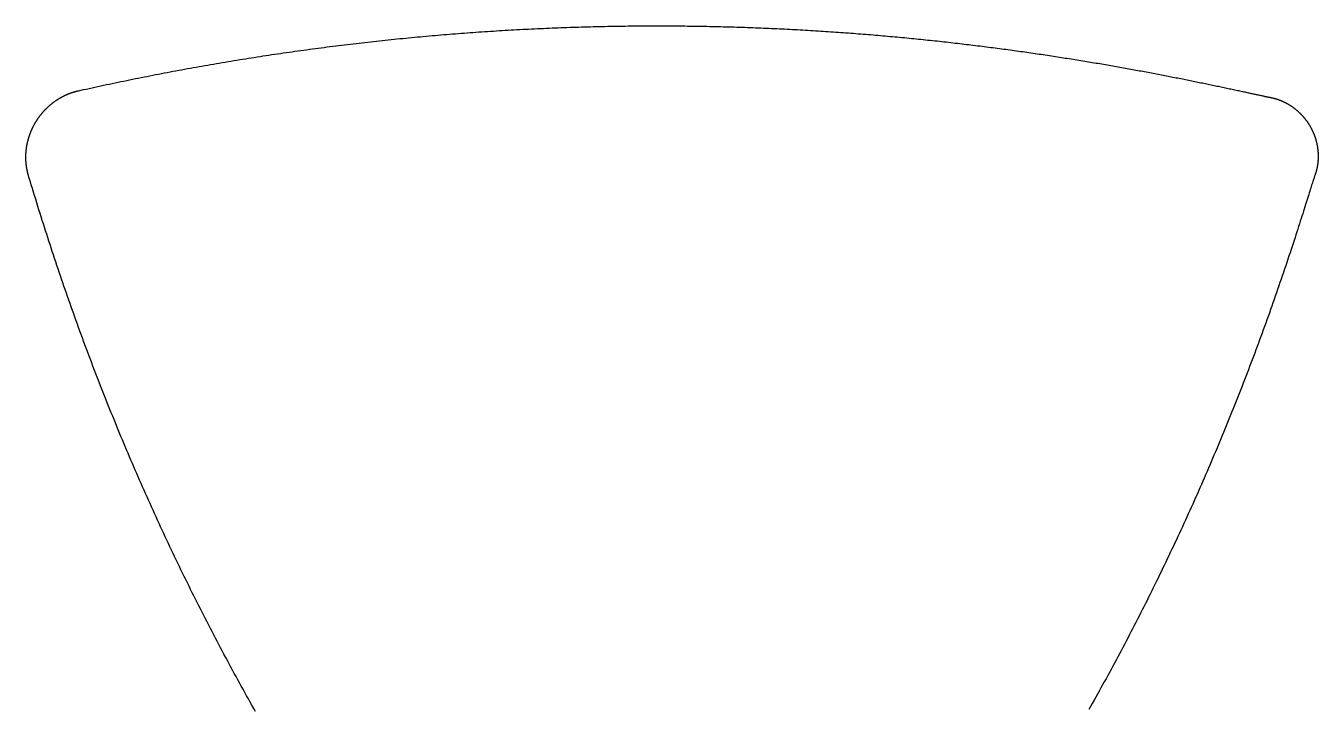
# Model space of a CAD drawing. Extents: x -3 to 136, y 0 to 121.
# Drawn here: x 57.92 to 75.42, y 74.47 to 83.73 of the extents above; entities that cross this region are included whole.
import ezdxf

# ---------------------------------------------------------------- set-up
doc = ezdxf.new("R2010")
doc.units = 0
doc.layers.get('0').update_dxf_attribs({"linetype": 'CONTINUOUS'})

msp = doc.modelspace()

# ---------------------------------------------------------------- linework, layer by layer
for points in [[(58.6325, 82.8466, 0), (58.7015, 82.8619, 0), (58.7409, 82.8706, 0), (58.7798, 82.8791, 0), (58.8187, 82.8877, 0), (58.8578, 82.8962, 0), (58.8969, 82.9046, 0), (58.936, 82.9131, 0), (58.975, 82.9214, 0), (59.014, 82.9298, 0), (59.053, 82.9381, 0), (59.092, 82.9463, 0), (59.131, 82.9545, 0), (59.17, 82.9627, 0), (59.209, 82.9708, 0), (59.2481, 82.9789, 0), (59.2872, 82.9869, 0), (59.3263, 82.9949, 0), (59.3654, 83.0029, 0), (59.4045, 83.0108, 0), (59.4436, 83.0187, 0), (59.4827, 83.0266, 0), (59.5219, 83.0344, 0), (59.561, 83.0421, 0), (59.6001, 83.0498, 0), (59.6392, 83.0575, 0), (59.6784, 83.0651, 0), (59.7175, 83.0727, 0), (59.7567, 83.0803, 0), (59.7958, 83.0878, 0), (59.835, 83.0952, 0), (59.8741, 83.1027, 0), (59.9133, 83.11, 0), (59.9525, 83.1174, 0), (59.9917, 83.1247, 0), (60.0308, 83.1319, 0), (60.07, 83.1391, 0), (60.1092, 83.1463, 0), (60.1485, 83.1534, 0), (60.1877, 83.1605, 0), (60.2269, 83.1675, 0), (60.2661, 83.1745, 0), (60.3054, 83.1815, 0), (60.3446, 83.1884, 0), (60.3839, 83.1953, 0), (60.4232, 83.2021, 0), (60.4624, 83.2089, 0), (60.5017, 83.2156, 0), (60.541, 83.2223, 0), (60.5803, 83.229, 0), (60.6197, 83.2356, 0), (60.659, 83.2422, 0), (60.6983, 83.2487, 0), (60.7377, 83.2552, 0), (60.777, 83.2617, 0), (60.8164, 83.2681, 0), (60.8558, 83.2744, 0), (60.8951, 83.2807, 0), (60.9345, 83.287, 0), (60.9739, 83.2932, 0), (61.0133, 83.2994, 0), (61.0526, 83.3056, 0), (61.092, 83.3117, 0), (61.1314, 83.3177, 0), (61.1708, 83.3237, 0), (61.2102, 83.3297, 0), (61.2495, 83.3356, 0), (61.2889, 83.3415, 0), (61.3283, 83.3473, 0), (61.3677, 83.3531, 0), (61.4071, 83.3588, 0), (61.4465, 83.3645, 0), (61.4859, 83.3702, 0), (61.5253, 83.3758, 0), (61.5647, 83.3814, 0), (61.6042, 83.3869, 0), (61.6436, 83.3924, 0), (61.683, 83.3978, 0), (61.7224, 83.4032, 0), (61.7618, 83.4086, 0), (61.8012, 83.4139, 0), (61.8407, 83.4191, 0), (61.8801, 83.4243, 0), (61.9195, 83.4295, 0), (61.959, 83.4346, 0), (61.9984, 83.4397, 0), (62.0379, 83.4447, 0), (62.0773, 83.4497, 0), (62.1167, 83.4547, 0), (62.1562, 83.4596, 0), (62.1957, 83.4644, 0), (62.2351, 83.4693, 0), (62.2746, 83.474, 0), (62.314, 83.4788, 0), (62.3535, 83.4834, 0), (62.393, 83.4881, 0), (62.4324, 83.4927, 0), (62.4719, 83.4972, 0), (62.5114, 83.5017, 0), (62.5509, 83.5062, 0), (62.5904, 83.5106, 0), (62.6299, 83.515, 0), (62.6694, 83.5193, 0), (62.7089, 83.5236, 0), (62.7484, 83.5278, 0), (62.7879, 83.532, 0), (62.8274, 83.5362, 0), (62.8669, 83.5403, 0), (62.9064, 83.5443, 0), (62.9459, 83.5484, 0), (62.9854, 83.5523, 0), (63.025, 83.5563, 0), (63.0645, 83.5601, 0), (63.104, 83.564, 0), (63.1436, 83.5678, 0), (63.1831, 83.5715, 0), (63.2227, 83.5752, 0), (63.2622, 83.5789, 0), (63.3018, 83.5825, 0), (63.3413, 83.5861, 0), (63.3809, 83.5896, 0), (63.4205, 83.5931, 0), (63.46, 83.5965, 0), (63.4996, 83.5999, 0), (63.5392, 83.6032, 0), (63.5788, 83.6065, 0), (63.6184, 83.6098, 0), (63.658, 83.613, 0), (63.6976, 83.6162, 0), (63.7372, 83.6193, 0), (63.7768, 83.6224, 0), (63.8164, 83.6254, 0), (63.856, 83.6284, 0), (63.8956, 83.6313, 0), (63.9352, 83.6342, 0), (63.9749, 83.6371, 0), (64.0145, 83.6399, 0), (64.0541, 83.6427, 0), (64.0938, 83.6454, 0), (64.1334, 83.6481, 0), (64.1731, 83.6507, 0), (64.2127, 83.6533, 0), (64.2524, 83.6558, 0), (64.2921, 83.6583, 0), (64.3317, 83.6608, 0), (64.3714, 83.6632, 0), (64.4111, 83.6655, 0), (64.4508, 83.6678, 0), (64.4905, 83.6701, 0), (64.5302, 83.6723, 0), (64.5699, 83.6745, 0), (64.6096, 83.6766, 0), (64.6493, 83.6787, 0), (64.689, 83.6808, 0), (64.7287, 83.6828, 0), (64.7684, 83.6847, 0), (64.8082, 83.6866, 0), (64.8479, 83.6885, 0), (64.8877, 83.6903, 0), (64.9274, 83.6921, 0), (64.9672, 83.6938, 0), (65.0069, 83.6955, 0), (65.0467, 83.6972, 0), (65.0864, 83.6987, 0), (65.1262, 83.7003, 0), (65.166, 83.7018, 0), (65.2058, 83.7033, 0), (65.2456, 83.7047, 0), (65.2854, 83.706, 0), (65.3252, 83.7074, 0), (65.365, 83.7086, 0), (65.4048, 83.7099, 0), (65.4446, 83.7111, 0), (65.4844, 83.7122, 0), (65.5242, 83.7133, 0), (65.5639, 83.7143, 0), (65.6035, 83.7153, 0), (65.6431, 83.7163, 0), (65.6826, 83.7172, 0), (65.7221, 83.7181, 0), (65.7615, 83.7189, 0), (65.8009, 83.7196, 0), (65.8402, 83.7204, 0), (65.8794, 83.721, 0), (65.9186, 83.7217, 0), (65.9577, 83.7223, 0), (65.9968, 83.7228, 0), (66.0358, 83.7233, 0), (66.0747, 83.7238, 0), (66.1136, 83.7242, 0), (66.1524, 83.7245, 0), (66.1912, 83.7249, 0), (66.2299, 83.7251, 0), (66.2685, 83.7254, 0), (66.3071, 83.7256, 0), (66.3457, 83.7257, 0), (66.3841, 83.7258, 0), (66.4225, 83.7259, 0), (66.4609, 83.7259, 0), (66.4992, 83.7259, 0), (66.5374, 83.7259, 0), (66.5756, 83.7258, 0), (66.6137, 83.7256, 0), (66.6517, 83.7254, 0), (66.6897, 83.7252, 0), (66.7276, 83.7249, 0), (66.7655, 83.7246, 0), (66.8033, 83.7243, 0), (66.841, 83.7239, 0), (66.8787, 83.7235, 0), (66.9163, 83.723, 0), (66.9539, 83.7225, 0), (66.9914, 83.722, 0), (67.0288, 83.7214, 0), (67.0662, 83.7208, 0), (67.1035, 83.7201, 0), (67.1407, 83.7194, 0), (67.1779, 83.7187, 0), (67.215, 83.7179, 0), (67.2521, 83.7171, 0), (67.2891, 83.7162, 0), (67.326, 83.7153, 0), (67.3629, 83.7144, 0), (67.3997, 83.7134, 0), (67.4365, 83.7124, 0), (67.4732, 83.7114, 0), (67.5098, 83.7103, 0), (67.5463, 83.7092, 0), (67.5828, 83.7081, 0), (67.6193, 83.7069, 0), (67.6556, 83.7057, 0), (67.692, 83.7044, 0), (67.7282, 83.7031, 0), (67.7644, 83.7018, 0), (67.8005, 83.7004, 0), (67.8365, 83.699, 0), (67.8725, 83.6976, 0), (67.9085, 83.6962, 0), (67.9443, 83.6947, 0), (67.9801, 83.6931, 0), (68.0158, 83.6916, 0), (68.0515, 83.69, 0), (68.0871, 83.6883, 0), (68.1226, 83.6867, 0), (68.1581, 83.685, 0), (68.1935, 83.6832, 0), (68.2289, 83.6815, 0), (68.2641, 83.6797, 0), (68.2994, 83.6779, 0), (68.3345, 83.676, 0), (68.3696, 83.6741, 0), (68.4046, 83.6722, 0), (68.4396, 83.6702, 0), (68.4744, 83.6683, 0), (68.5093, 83.6662, 0), (68.544, 83.6642, 0), (68.5787, 83.6621, 0), (68.6133, 83.66, 0), (68.6479, 83.6579, 0), (68.6824, 83.6557, 0), (68.7168, 83.6535, 0), (68.7511, 83.6513, 0), (68.7854, 83.6491, 0), (68.8196, 83.6468, 0), (68.8538, 83.6445, 0), (68.8879, 83.6421, 0), (68.9219, 83.6398, 0), (68.9559, 83.6374, 0), (68.9897, 83.6349, 0), (69.0236, 83.6325, 0), (69.0573, 83.63, 0), (69.091, 83.6275, 0), (69.1246, 83.625, 0), (69.1582, 83.6224, 0), (69.1916, 83.6198, 0), (69.225, 83.6172, 0), (69.2584, 83.6146, 0), (69.2917, 83.6119, 0), (69.3249, 83.6092, 0), (69.358, 83.6065, 0), (69.3911, 83.6037, 0), (69.4241, 83.601, 0), (69.457, 83.5982, 0), (69.4899, 83.5954, 0), (69.5227, 83.5925, 0), (69.5554, 83.5896, 0), (69.588, 83.5867, 0), (69.6206, 83.5838, 0), (69.6531, 83.5809, 0), (69.6856, 83.5779, 0), (69.718, 83.5749, 0), (69.7503, 83.5719, 0), (69.7825, 83.5689, 0), (69.8147, 83.5658, 0), (69.8468, 83.5628, 0), (69.8788, 83.5597, 0), (69.9108, 83.5565, 0), (69.9427, 83.5534, 0), (69.9745, 83.5502, 0), (70.0062, 83.547, 0), (70.0379, 83.5438, 0), (70.0695, 83.5406, 0), (70.101, 83.5373, 0), (70.1325, 83.5341, 0), (70.1639, 83.5308, 0), (70.1952, 83.5274, 0), (70.2265, 83.5241, 0), (70.2576, 83.5207, 0), (70.2887, 83.5174, 0), (70.3198, 83.514, 0), (70.3507, 83.5106, 0), (70.3816, 83.5071, 0), (70.4125, 83.5037, 0), (70.4432, 83.5002, 0), (70.4739, 83.4967, 0), (70.5045, 83.4932, 0), (70.535, 83.4897, 0), (70.5655, 83.4861, 0), (70.5959, 83.4826, 0), (70.6262, 83.479, 0), (70.6564, 83.4754, 0), (70.6866, 83.4718, 0), (70.7167, 83.4681, 0), (70.7467, 83.4645, 0), (70.7767, 83.4608, 0), (70.8065, 83.4571, 0), (70.8363, 83.4534, 0), (70.8661, 83.4497, 0), (70.8957, 83.446, 0), (70.9253, 83.4422, 0), (70.9548, 83.4385, 0), (70.9842, 83.4347, 0), (71.0136, 83.4309, 0), (71.0429, 83.4271, 0), (71.0721, 83.4233, 0), (71.1012, 83.4195, 0), (71.1303, 83.4156, 0), (71.1593, 83.4117, 0), (71.1882, 83.4079, 0), (71.217, 83.404, 0), (71.2458, 83.4001, 0), (71.2745, 83.3962, 0), (71.3031, 83.3922, 0), (71.3316, 83.3883, 0), (71.3601, 83.3843, 0), (71.3885, 83.3804, 0), (71.4168, 83.3764, 0), (71.445, 83.3724, 0), (71.4732, 83.3684, 0), (71.5013, 83.3644, 0), (71.5293, 83.3603, 0), (71.5572, 83.3563, 0), (71.5851, 83.3523, 0), (71.6129, 83.3482, 0), (71.6406, 83.3441, 0), (71.6682, 83.3401, 0), (71.6958, 83.336, 0), (71.7232, 83.3319, 0), (71.7506, 83.3278, 0), (71.778, 83.3236, 0), (71.8052, 83.3195, 0), (71.8324, 83.3154, 0), (71.8595, 83.3112, 0), (71.8865, 83.3071, 0), (71.9134, 83.3029, 0), (71.9403, 83.2987, 0), (71.9671, 83.2946, 0), (71.9938, 83.2904, 0), (72.0204, 83.2862, 0), (72.0469, 83.282, 0), (72.0734, 83.2778, 0), (72.0998, 83.2735, 0), (72.1261, 83.2693, 0), (72.1524, 83.2651, 0), (72.1785, 83.2609, 0), (72.2046, 83.2566, 0), (72.2306, 83.2524, 0), (72.2565, 83.2481, 0), (72.2824, 83.2438, 0), (72.3081, 83.2396, 0), (72.3338, 83.2353, 0), (72.3594, 83.231, 0), (72.3849, 83.2268, 0), (72.4104, 83.2225, 0), (72.4358, 83.2182, 0), (72.4611, 83.2139, 0), (72.4863, 83.2096, 0), (72.5114, 83.2053, 0), (72.5364, 83.201, 0), (72.5614, 83.1967, 0), (72.5863, 83.1924, 0), (72.6111, 83.188, 0), (72.6358, 83.1837, 0), (72.6605, 83.1794, 0), (72.6851, 83.1751, 0), (72.7096, 83.1708, 0), (72.734, 83.1664, 0), (72.7583, 83.1621, 0), (72.7825, 83.1578, 0), (72.8067, 83.1534, 0), (72.8308, 83.1491, 0), (72.8548, 83.1448, 0), (72.8787, 83.1404, 0), (72.9026, 83.1361, 0), (72.9263, 83.1318, 0), (72.95, 83.1274, 0), (72.9736, 83.1231, 0), (72.9971, 83.1188, 0), (73.0205, 83.1144, 0), (73.0439, 83.1101, 0), (73.0671, 83.1058, 0), (73.0903, 83.1014, 0), (73.1134, 83.0971, 0), (73.1365, 83.0928, 0), (73.1594, 83.0884, 0), (73.1823, 83.0841, 0), (73.205, 83.0798, 0), (73.2277, 83.0755, 0), (73.2503, 83.0712, 0), (73.2728, 83.0668, 0), (73.2953, 83.0625, 0), (73.3176, 83.0582, 0), (73.3399, 83.0539, 0), (73.3621, 83.0496, 0), (73.3842, 83.0453, 0), (73.4062, 83.041, 0), (73.4282, 83.0367, 0), (73.45, 83.0324, 0), (73.4718, 83.0281, 0), (73.4935, 83.0239, 0), (73.5151, 83.0196, 0), (73.5366, 83.0153, 0), (73.5581, 83.0111, 0), (73.5794, 83.0068, 0), (73.6007, 83.0026, 0), (73.6219, 82.9983, 0), (73.6429, 82.9941, 0), (73.664, 82.9898, 0), (73.6849, 82.9856, 0), (73.7057, 82.9814, 0), (73.7265, 82.9772, 0), (73.7472, 82.973, 0), (73.7677, 82.9688, 0), (73.7882, 82.9646, 0), (73.8087, 82.9604, 0), (73.829, 82.9562, 0), (73.8492, 82.9521, 0), (73.8694, 82.9479, 0), (73.8895, 82.9438, 0), (73.9094, 82.9396, 0), (73.9293, 82.9355, 0), (73.9491, 82.9314, 0), (73.9689, 82.9273, 0), (73.9885, 82.9232, 0), (74.0081, 82.9191, 0), (74.0275, 82.915, 0), (74.0469, 82.9109, 0), (74.0662, 82.9068, 0), (74.0854, 82.9028, 0), (74.1045, 82.8988, 0), (74.1235, 82.8947, 0), (74.1425, 82.8907, 0), (74.1613, 82.8867, 0), (74.1801, 82.8827, 0), (74.1988, 82.8787, 0), (74.2173, 82.8748, 0), (74.2357, 82.8708, 0), (74.2538, 82.8669, 0), (74.2717, 82.8631, 0), (74.2894, 82.8593, 0), (74.3069, 82.8555, 0), (74.3241, 82.8518, 0), (74.341, 82.8482, 0), (74.3578, 82.8446, 0), (74.3743, 82.841, 0), (74.3905, 82.8375, 0), (74.4064, 82.834, 0), (74.4221, 82.8306, 0), (74.4375, 82.8273, 0), (74.4527, 82.824, 0), (74.4675, 82.8208, 0), (74.4821, 82.8176, 0), (74.4964, 82.8145, 0), (74.5104, 82.8115, 0), (74.524, 82.8085, 0), (74.5374, 82.8056, 0), (74.5504, 82.8027, 0), (74.5631, 82.8, 0), (74.5755, 82.7973, 0), (74.5876, 82.7947, 0), (74.5993, 82.7921, 0), (74.6107, 82.7896, 0), (74.6217, 82.7873, 0), (74.6324, 82.7849, 0), (74.6427, 82.7827, 0), (74.6527, 82.7806, 0), (74.6623, 82.7785, 0), (74.6715, 82.7765, 0), (74.6803, 82.7746, 0), (74.6888, 82.7728, 0), (74.6968, 82.7711, 0), (74.7045, 82.7695, 0), (74.7117, 82.768, 0), (74.7186, 82.7666, 0), (74.725, 82.7652, 0), (74.7311, 82.764, 0), (74.7367, 82.7629, 0), (74.7418, 82.7618, 0), (74.7466, 82.7609, 0), (74.7509, 82.7601, 0), (74.7547, 82.7594, 0), (74.7581, 82.7588, 0)], [(57.958, 81.6971, 0), (57.9569, 81.7008, 0), (57.9558, 81.7045, 0), (57.9547, 81.7083, 0), (57.9536, 81.712, 0), (57.9525, 81.7158, 0), (57.9515, 81.7195, 0), (57.9505, 81.7233, 0), (57.9495, 81.727, 0), (57.9485, 81.7308, 0), (57.9476, 81.7346, 0), (57.9466, 81.7383, 0), (57.9457, 81.7421, 0), (57.9448, 81.7459, 0), (57.9439, 81.7497, 0), (57.943, 81.7535, 0), (57.9422, 81.7573, 0), (57.9413, 81.7611, 0), (57.9405, 81.7649, 0), (57.9397, 81.7687, 0), (57.9389, 81.7725, 0), (57.9381, 81.7763, 0), (57.9374, 81.7801, 0), (57.9366, 81.7839, 0), (57.9359, 81.7877, 0), (57.9352, 81.7916, 0), (57.9346, 81.7954, 0), (57.9339, 81.7992, 0), (57.9332, 81.8031, 0), (57.9326, 81.8069, 0), (57.932, 81.8107, 0), (57.9314, 81.8146, 0), (57.9308, 81.8184, 0), (57.9303, 81.8223, 0), (57.9297, 81.8261, 0), (57.9292, 81.83, 0), (57.9287, 81.8339, 0), (57.9282, 81.8377, 0), (57.9278, 81.8416, 0), (57.9273, 81.8454, 0), (57.9269, 81.8493, 0), (57.9264, 81.8532, 0), (57.926, 81.857, 0), (57.9257, 81.8609, 0), (57.9253, 81.8648, 0), (57.9249, 81.8687, 0), (57.9246, 81.8725, 0), (57.9243, 81.8764, 0), (57.924, 81.8803, 0), (57.9237, 81.8842, 0), (57.9235, 81.8881, 0), (57.9232, 81.892, 0), (57.923, 81.8959, 0), (57.9228, 81.8997, 0), (57.9226, 81.9036, 0), (57.9224, 81.9075, 0), (57.9222, 81.9114, 0), (57.9221, 81.9153, 0), (57.922, 81.9192, 0), (57.9219, 81.9231, 0), (57.9218, 81.927, 0), (57.9217, 81.9309, 0), (57.9217, 81.9348, 0), (57.9216, 81.9387, 0), (57.9216, 81.9425, 0), (57.9216, 81.9464, 0), (57.9216, 81.9503, 0), (57.9216, 81.9542, 0), (57.9217, 81.9581, 0), (57.9217, 81.962, 0), (57.9218, 81.9659, 0), (57.9219, 81.9698, 0), (57.922, 81.9737, 0), (57.9222, 81.9776, 0), (57.9223, 81.9815, 0), (57.9225, 81.9853, 0), (57.9226, 81.9892, 0), (57.9228, 81.9931, 0), (57.9231, 81.997, 0), (57.9233, 82.0009, 0), (57.9235, 82.0048, 0), (57.9238, 82.0086, 0), (57.9241, 82.0125, 0), (57.9244, 82.0164, 0), (57.9247, 82.0203, 0), (57.925, 82.0242, 0), (57.9254, 82.028, 0), (57.9257, 82.0319, 0), (57.9261, 82.0358, 0), (57.9265, 82.0397, 0), (57.9269, 82.0435, 0), (57.9274, 82.0474, 0), (57.9278, 82.0513, 0), (57.9283, 82.0551, 0), (57.9288, 82.059, 0), (57.9293, 82.0629, 0), (57.9298, 82.0667, 0), (57.9303, 82.0706, 0), (57.9309, 82.0744, 0), (57.9314, 82.0783, 0), (57.932, 82.0821, 0), (57.9326, 82.086, 0), (57.9332, 82.0898, 0), (57.9338, 82.0937, 0), (57.9345, 82.0975, 0), (57.9352, 82.1013, 0), (57.9358, 82.1052, 0), (57.9365, 82.109, 0), (57.9372, 82.1128, 0), (57.938, 82.1167, 0), (57.9387, 82.1205, 0), (57.9395, 82.1243, 0), (57.9402, 82.1281, 0), (57.941, 82.1319, 0), (57.9418, 82.1358, 0), (57.9427, 82.1396, 0), (57.9435, 82.1434, 0), (57.9444, 82.1472, 0), (57.9452, 82.151, 0), (57.9461, 82.1547, 0), (57.947, 82.1585, 0), (57.9479, 82.1623, 0), (57.9489, 82.1661, 0), (57.9498, 82.1699, 0), (57.9508, 82.1736, 0), (57.9518, 82.1774, 0), (57.9528, 82.1812, 0), (57.9538, 82.1849, 0), (57.9548, 82.1887, 0), (57.9558, 82.1924, 0), (57.9569, 82.1962, 0), (57.958, 82.1999, 0), (57.9591, 82.2036, 0), (57.9602, 82.2074, 0), (57.9613, 82.2111, 0), (57.9624, 82.2148, 0), (57.9636, 82.2185, 0), (57.9648, 82.2222, 0), (57.9659, 82.2259, 0), (57.9671, 82.2296, 0), (57.9683, 82.2333, 0), (57.9696, 82.237, 0), (57.9708, 82.2407, 0), (57.9721, 82.2444, 0), (57.9734, 82.248, 0), (57.9746, 82.2517, 0), (57.976, 82.2554, 0), (57.9773, 82.259, 0), (57.9786, 82.2627, 0), (57.98, 82.2663, 0), (57.9813, 82.2699, 0), (57.9827, 82.2736, 0), (57.9841, 82.2772, 0), (57.9855, 82.2808, 0), (57.9869, 82.2844, 0), (57.9884, 82.2881, 0), (57.9898, 82.2917, 0), (57.9913, 82.2953, 0), (57.9928, 82.2989, 0), (57.9943, 82.3024, 0), (57.9958, 82.306, 0), (57.9973, 82.3096, 0), (57.9989, 82.3132, 0), (58.0004, 82.3167, 0), (58.002, 82.3203, 0), (58.0036, 82.3238, 0), (58.0052, 82.3274, 0), (58.0068, 82.3309, 0), (58.0084, 82.3344, 0), (58.0101, 82.3379, 0), (58.0117, 82.3415, 0), (58.0134, 82.345, 0), (58.0151, 82.3485, 0), (58.0168, 82.352, 0), (58.0185, 82.3555, 0), (58.0203, 82.3589, 0), (58.022, 82.3624, 0), (58.0238, 82.3659, 0), (58.0255, 82.3693, 0), (58.0273, 82.3728, 0), (58.0291, 82.3762, 0), (58.031, 82.3797, 0), (58.0328, 82.3831, 0), (58.0346, 82.3865, 0), (58.0365, 82.3899, 0), (58.0384, 82.3934, 0), (58.0403, 82.3968, 0), (58.0422, 82.4002, 0), (58.0441, 82.4035, 0), (58.046, 82.4069, 0), (58.048, 82.4103, 0), (58.0499, 82.4137, 0), (58.0519, 82.417, 0), (58.0539, 82.4204, 0), (58.0559, 82.4237, 0), (58.0579, 82.427, 0), (58.0599, 82.4304, 0), (58.062, 82.4337, 0), (58.064, 82.437, 0), (58.0661, 82.4403, 0), (58.0682, 82.4436, 0), (58.0703, 82.4469, 0), (58.0724, 82.4501, 0), (58.0745, 82.4534, 0), (58.0767, 82.4567, 0), (58.0788, 82.4599, 0), (58.081, 82.4631, 0), (58.0832, 82.4664, 0), (58.0854, 82.4696, 0), (58.0876, 82.4728, 0), (58.0898, 82.476, 0), (58.092, 82.4792, 0), (58.0943, 82.4824, 0), (58.0965, 82.4856, 0), (58.0988, 82.4887, 0), (58.1011, 82.4919, 0), (58.1034, 82.495, 0), (58.1057, 82.4982, 0), (58.108, 82.5013, 0), (58.1103, 82.5044, 0), (58.1127, 82.5075, 0), (58.115, 82.5106, 0), (58.1174, 82.5137, 0), (58.1198, 82.5168, 0), (58.1222, 82.5198, 0), (58.1246, 82.5229, 0), (58.127, 82.5259, 0), (58.1295, 82.529, 0), (58.1319, 82.532, 0), (58.1344, 82.535, 0), (58.1368, 82.538, 0), (58.1393, 82.541, 0), (58.1418, 82.544, 0), (58.1443, 82.547, 0), (58.1468, 82.5499, 0), (58.1494, 82.5529, 0), (58.1519, 82.5558, 0), (58.1545, 82.5588, 0), (58.157, 82.5617, 0), (58.1596, 82.5646, 0), (58.1622, 82.5675, 0), (58.1648, 82.5704, 0), (58.1674, 82.5733, 0), (58.1701, 82.5761, 0), (58.1727, 82.579, 0), (58.1753, 82.5818, 0), (58.178, 82.5846, 0), (58.1807, 82.5875, 0), (58.1834, 82.5903, 0), (58.1861, 82.5931, 0), (58.1888, 82.5959, 0), (58.1915, 82.5986, 0), (58.1942, 82.6014, 0), (58.197, 82.6042, 0), (58.1997, 82.6069, 0), (58.2025, 82.6096, 0), (58.2052, 82.6124, 0), (58.208, 82.6151, 0), (58.2108, 82.6178, 0), (58.2136, 82.6204, 0), (58.2165, 82.6231, 0), (58.2193, 82.6258, 0), (58.2221, 82.6284, 0), (58.225, 82.6311, 0), (58.2279, 82.6337, 0), (58.2307, 82.6363, 0), (58.2336, 82.6389, 0), (58.2365, 82.6415, 0), (58.2394, 82.6441, 0), (58.2423, 82.6466, 0), (58.2453, 82.6492, 0), (58.2482, 82.6517, 0), (58.2512, 82.6543, 0), (58.2541, 82.6568, 0), (58.2571, 82.6593, 0), (58.2601, 82.6618, 0), (58.2631, 82.6643, 0), (58.2661, 82.6667, 0), (58.2691, 82.6692, 0), (58.2721, 82.6716, 0), (58.2752, 82.674, 0), (58.2782, 82.6765, 0), (58.2813, 82.6789, 0), (58.2843, 82.6813, 0), (58.2874, 82.6836, 0), (58.2905, 82.686, 0), (58.2936, 82.6884, 0), (58.2967, 82.6907, 0), (58.2998, 82.693, 0), (58.303, 82.6953, 0), (58.3061, 82.6976, 0), (58.3093, 82.6999, 0), (58.3124, 82.7022, 0), (58.3156, 82.7045, 0), (58.3188, 82.7067, 0), (58.3219, 82.7089, 0), (58.3251, 82.7112, 0), (58.3284, 82.7134, 0), (58.3316, 82.7156, 0), (58.3348, 82.7178, 0), (58.338, 82.7199, 0), (58.3413, 82.7221, 0), (58.3445, 82.7242, 0), (58.3478, 82.7263, 0), (58.3511, 82.7284, 0), (58.3543, 82.7305, 0), (58.3576, 82.7326, 0), (58.3609, 82.7347, 0), (58.3642, 82.7367, 0), (58.3676, 82.7388, 0), (58.3709, 82.7408, 0), (58.3742, 82.7428, 0), (58.3775, 82.7448, 0), (58.3809, 82.7468, 0), (58.3842, 82.7488, 0), (58.3876, 82.7507, 0), (58.391, 82.7526, 0), (58.3944, 82.7546, 0), (58.3977, 82.7565, 0), (58.4011, 82.7584, 0), (58.4045, 82.7602, 0), (58.408, 82.7621, 0), (58.4114, 82.7639, 0), (58.4148, 82.7658, 0), (58.4182, 82.7676, 0), (58.4217, 82.7694, 0), (58.4251, 82.7712, 0), (58.4286, 82.7729, 0), (58.4321, 82.7747, 0), (58.4355, 82.7764, 0), (58.439, 82.7782, 0), (58.4425, 82.7799, 0), (58.446, 82.7816, 0), (58.4495, 82.7833, 0), (58.453, 82.7849, 0), (58.4565, 82.7866, 0), (58.46, 82.7882, 0), (58.4636, 82.7898, 0), (58.4671, 82.7914, 0), (58.4706, 82.793, 0), (58.4742, 82.7946, 0), (58.4777, 82.7961, 0), (58.4813, 82.7977, 0), (58.4849, 82.7992, 0), (58.4884, 82.8007, 0), (58.492, 82.8022, 0), (58.4956, 82.8037, 0), (58.4992, 82.8051, 0), (58.5028, 82.8066, 0), (58.5064, 82.808, 0), (58.51, 82.8094, 0), (58.5137, 82.8108, 0), (58.5173, 82.8122, 0), (58.5209, 82.8135, 0), (58.5246, 82.8149, 0), (58.5282, 82.8162, 0), (58.5319, 82.8175, 0), (58.5355, 82.8188, 0), (58.5392, 82.8201, 0), (58.5428, 82.8213, 0), (58.5465, 82.8226, 0), (58.5502, 82.8238, 0), (58.5539, 82.825, 0), (58.5576, 82.8262, 0), (58.5613, 82.8274, 0), (58.565, 82.8286, 0), (58.5687, 82.8297, 0), (58.5724, 82.8308, 0), (58.5761, 82.832, 0), (58.5798, 82.833, 0), (58.5836, 82.8341, 0), (58.5873, 82.8352, 0), (58.591, 82.8362, 0), (58.5948, 82.8373, 0), (58.5985, 82.8383, 0), (58.6023, 82.8393, 0), (58.606, 82.8402, 0), (58.6098, 82.8412, 0), (58.6136, 82.8421, 0), (58.6173, 82.843, 0), (58.6211, 82.8439, 0), (58.6249, 82.8448, 0), (58.6287, 82.8457, 0), (58.6325, 82.8466, 0)], [(74.7581, 82.7588, 0), (74.7617, 82.7581, 0), (74.7653, 82.7575, 0), (74.7688, 82.7568, 0), (74.7724, 82.7561, 0), (74.776, 82.7554, 0), (74.7795, 82.7547, 0), (74.7831, 82.754, 0), (74.7866, 82.7532, 0), (74.7902, 82.7524, 0), (74.7937, 82.7516, 0), (74.7973, 82.7508, 0), (74.8008, 82.75, 0), (74.8043, 82.7492, 0), (74.8078, 82.7483, 0), (74.8114, 82.7474, 0), (74.8149, 82.7465, 0), (74.8184, 82.7456, 0), (74.8219, 82.7447, 0), (74.8254, 82.7437, 0), (74.8289, 82.7428, 0), (74.8324, 82.7418, 0), (74.8359, 82.7408, 0), (74.8394, 82.7398, 0), (74.8429, 82.7387, 0), (74.8463, 82.7377, 0), (74.8498, 82.7366, 0), (74.8533, 82.7356, 0), (74.8567, 82.7345, 0), (74.8602, 82.7333, 0), (74.8636, 82.7322, 0), (74.8671, 82.7311, 0), (74.8705, 82.7299, 0), (74.8739, 82.7287, 0), (74.8774, 82.7275, 0), (74.8808, 82.7263, 0), (74.8842, 82.7251, 0), (74.8876, 82.7238, 0), (74.891, 82.7226, 0), (74.8944, 82.7213, 0), (74.8978, 82.72, 0), (74.9012, 82.7187, 0), (74.9046, 82.7174, 0), (74.9079, 82.716, 0), (74.9113, 82.7147, 0), (74.9147, 82.7133, 0), (74.918, 82.7119, 0), (74.9214, 82.7105, 0), (74.9247, 82.7091, 0), (74.928, 82.7076, 0), (74.9314, 82.7062, 0), (74.9347, 82.7047, 0), (74.938, 82.7032, 0), (74.9413, 82.7017, 0), (74.9446, 82.7002, 0), (74.9479, 82.6987, 0), (74.9512, 82.6971, 0), (74.9545, 82.6956, 0), (74.9578, 82.694, 0), (74.961, 82.6924, 0), (74.9643, 82.6908, 0), (74.9676, 82.6892, 0), (74.9708, 82.6875, 0), (74.974, 82.6859, 0), (74.9773, 82.6842, 0), (74.9805, 82.6825, 0), (74.9837, 82.6808, 0), (74.9869, 82.6791, 0), (74.9901, 82.6774, 0), (74.9933, 82.6756, 0), (74.9965, 82.6739, 0), (74.9997, 82.6721, 0), (75.0028, 82.6703, 0), (75.006, 82.6685, 0), (75.0091, 82.6667, 0), (75.0123, 82.6649, 0), (75.0154, 82.663, 0), (75.0185, 82.6612, 0), (75.0216, 82.6593, 0), (75.0247, 82.6574, 0), (75.0278, 82.6555, 0), (75.0309, 82.6536, 0), (75.034, 82.6517, 0), (75.0371, 82.6497, 0), (75.0401, 82.6478, 0), (75.0432, 82.6458, 0), (75.0462, 82.6438, 0), (75.0493, 82.6418, 0), (75.0523, 82.6398, 0), (75.0553, 82.6378, 0), (75.0583, 82.6357, 0), (75.0613, 82.6337, 0), (75.0643, 82.6316, 0), (75.0673, 82.6295, 0), (75.0702, 82.6274, 0), (75.0732, 82.6253, 0), (75.0761, 82.6232, 0), (75.0791, 82.6211, 0), (75.082, 82.6189, 0), (75.0849, 82.6168, 0), (75.0878, 82.6146, 0), (75.0907, 82.6124, 0), (75.0936, 82.6102, 0), (75.0965, 82.608, 0), (75.0994, 82.6058, 0), (75.1022, 82.6035, 0), (75.1051, 82.6013, 0), (75.1079, 82.599, 0), (75.1108, 82.5968, 0), (75.1136, 82.5945, 0), (75.1164, 82.5922, 0), (75.1192, 82.5898, 0), (75.122, 82.5875, 0), (75.1248, 82.5852, 0), (75.1276, 82.5828, 0), (75.1303, 82.5805, 0), (75.1331, 82.5781, 0), (75.1358, 82.5757, 0), (75.1385, 82.5733, 0), (75.1413, 82.5709, 0), (75.144, 82.5684, 0), (75.1467, 82.566, 0), (75.1493, 82.5636, 0), (75.152, 82.5611, 0), (75.1547, 82.5586, 0), (75.1573, 82.5561, 0), (75.16, 82.5536, 0), (75.1626, 82.5511, 0), (75.1652, 82.5486, 0), (75.1679, 82.5461, 0), (75.1705, 82.5435, 0), (75.173, 82.541, 0), (75.1756, 82.5384, 0), (75.1782, 82.5358, 0), (75.1807, 82.5332, 0), (75.1833, 82.5306, 0), (75.1858, 82.528, 0), (75.1883, 82.5254, 0), (75.1908, 82.5227, 0), (75.1933, 82.5201, 0), (75.1958, 82.5174, 0), (75.1983, 82.5148, 0), (75.2007, 82.5121, 0), (75.2032, 82.5094, 0), (75.2056, 82.5067, 0), (75.208, 82.504, 0), (75.2104, 82.5013, 0), (75.2128, 82.4986, 0), (75.2152, 82.4958, 0), (75.2176, 82.4931, 0), (75.2199, 82.4903, 0), (75.2223, 82.4875, 0), (75.2246, 82.4848, 0), (75.2269, 82.482, 0), (75.2292, 82.4792, 0), (75.2315, 82.4764, 0), (75.2338, 82.4735, 0), (75.2361, 82.4707, 0), (75.2384, 82.4679, 0), (75.2406, 82.465, 0), (75.2428, 82.4622, 0), (75.2451, 82.4593, 0), (75.2473, 82.4564, 0), (75.2495, 82.4535, 0), (75.2517, 82.4506, 0), (75.2538, 82.4477, 0), (75.256, 82.4448, 0), (75.2581, 82.4419, 0), (75.2603, 82.4389, 0), (75.2624, 82.436, 0), (75.2645, 82.433, 0), (75.2666, 82.4301, 0), (75.2687, 82.4271, 0), (75.2707, 82.4241, 0), (75.2728, 82.4211, 0), (75.2748, 82.4181, 0), (75.2769, 82.4151, 0), (75.2789, 82.4121, 0), (75.2809, 82.4091, 0), (75.2829, 82.406, 0), (75.2848, 82.403, 0), (75.2868, 82.3999, 0), (75.2888, 82.3969, 0), (75.2907, 82.3938, 0), (75.2926, 82.3907, 0), (75.2945, 82.3876, 0), (75.2964, 82.3845, 0), (75.2983, 82.3814, 0), (75.3002, 82.3783, 0), (75.302, 82.3752, 0), (75.3039, 82.3721, 0), (75.3057, 82.3689, 0), (75.3075, 82.3658, 0), (75.3093, 82.3626, 0), (75.3111, 82.3595, 0), (75.3129, 82.3563, 0), (75.3146, 82.3531, 0), (75.3164, 82.3499, 0), (75.3181, 82.3468, 0), (75.3198, 82.3436, 0), (75.3215, 82.3403, 0), (75.3232, 82.3371, 0), (75.3249, 82.3339, 0), (75.3266, 82.3307, 0), (75.3282, 82.3274, 0), (75.3299, 82.3242, 0), (75.3315, 82.3209, 0), (75.3331, 82.3177, 0), (75.3347, 82.3144, 0), (75.3363, 82.3111, 0), (75.3378, 82.3078, 0), (75.3394, 82.3045, 0), (75.3409, 82.3012, 0), (75.3424, 82.2979, 0), (75.3439, 82.2946, 0), (75.3454, 82.2913, 0), (75.3469, 82.288, 0), (75.3484, 82.2847, 0), (75.3498, 82.2813, 0), (75.3512, 82.278, 0), (75.3527, 82.2746, 0), (75.3541, 82.2713, 0), (75.3555, 82.2679, 0), (75.3568, 82.2645, 0), (75.3582, 82.2612, 0), (75.3595, 82.2578, 0), (75.3609, 82.2544, 0), (75.3622, 82.251, 0), (75.3635, 82.2476, 0), (75.3648, 82.2442, 0), (75.366, 82.2408, 0), (75.3673, 82.2374, 0), (75.3685, 82.234, 0), (75.3697, 82.2306, 0), (75.371, 82.2271, 0), (75.3721, 82.2237, 0), (75.3733, 82.2203, 0), (75.3745, 82.2168, 0), (75.3756, 82.2134, 0), (75.3768, 82.2099, 0), (75.3779, 82.2065, 0), (75.379, 82.203, 0), (75.3801, 82.1995, 0), (75.3811, 82.1961, 0), (75.3822, 82.1926, 0), (75.3832, 82.1891, 0), (75.3843, 82.1856, 0), (75.3853, 82.1822, 0), (75.3863, 82.1787, 0), (75.3872, 82.1752, 0), (75.3882, 82.1717, 0), (75.3892, 82.1682, 0), (75.3901, 82.1647, 0), (75.391, 82.1612, 0), (75.3919, 82.1576, 0), (75.3928, 82.1541, 0), (75.3937, 82.1506, 0), (75.3945, 82.1471, 0), (75.3953, 82.1435, 0), (75.3962, 82.14, 0), (75.397, 82.1365, 0), (75.3978, 82.1329, 0), (75.3985, 82.1294, 0), (75.3993, 82.1258, 0), (75.4, 82.1223, 0), (75.4008, 82.1187, 0), (75.4015, 82.1152, 0), (75.4022, 82.1116, 0), (75.4029, 82.1081, 0), (75.4035, 82.1045, 0), (75.4042, 82.1009, 0), (75.4048, 82.0974, 0), (75.4054, 82.0938, 0), (75.406, 82.0902, 0), (75.4066, 82.0866, 0), (75.4072, 82.083, 0), (75.4077, 82.0794, 0), (75.4083, 82.0759, 0), (75.4088, 82.0723, 0), (75.4093, 82.0687, 0), (75.4098, 82.0651, 0), (75.4102, 82.0615, 0), (75.4107, 82.0579, 0), (75.4111, 82.0543, 0), (75.4116, 82.0507, 0), (75.412, 82.0471, 0), (75.4124, 82.0435, 0), (75.4127, 82.0398, 0), (75.4131, 82.0362, 0), (75.4134, 82.0326, 0), (75.4138, 82.029, 0), (75.4141, 82.0254, 0), (75.4144, 82.0218, 0), (75.4146, 82.0181, 0), (75.4149, 82.0145, 0), (75.4152, 82.0109, 0), (75.4154, 82.0073, 0), (75.4156, 82.0036, 0), (75.4158, 82, 0), (75.416, 81.9964, 0), (75.4161, 81.9927, 0), (75.4163, 81.9891, 0), (75.4164, 81.9855, 0), (75.4165, 81.9818, 0), (75.4166, 81.9782, 0), (75.4167, 81.9746, 0), (75.4167, 81.9709, 0), (75.4168, 81.9673, 0), (75.4168, 81.9637, 0), (75.4168, 81.96, 0), (75.4168, 81.9564, 0), (75.4168, 81.9528, 0), (75.4168, 81.9491, 0), (75.4167, 81.9455, 0), (75.4166, 81.9419, 0), (75.4166, 81.9382, 0), (75.4165, 81.9346, 0), (75.4163, 81.931, 0), (75.4162, 81.9274, 0), (75.416, 81.9237, 0), (75.4159, 81.9201, 0), (75.4157, 81.9165, 0), (75.4155, 81.9129, 0), (75.4153, 81.9092, 0), (75.415, 81.9056, 0), (75.4148, 81.902, 0), (75.4145, 81.8984, 0), (75.4142, 81.8948, 0), (75.4139, 81.8912, 0), (75.4136, 81.8875, 0), (75.4132, 81.8839, 0), (75.4129, 81.8803, 0), (75.4125, 81.8767, 0), (75.4121, 81.8731, 0), (75.4117, 81.8695, 0), (75.4113, 81.8659, 0), (75.4109, 81.8623, 0), (75.4104, 81.8587, 0), (75.4099, 81.8551, 0), (75.4094, 81.8515, 0), (75.4089, 81.848, 0), (75.4084, 81.8444, 0), (75.4079, 81.8408, 0), (75.4073, 81.8372, 0), (75.4067, 81.8336, 0), (75.4061, 81.8301, 0), (75.4055, 81.8265, 0), (75.4049, 81.8229, 0), (75.4043, 81.8194, 0), (75.4036, 81.8158, 0), (75.4029, 81.8122, 0), (75.4022, 81.8087, 0), (75.4015, 81.8051, 0), (75.4008, 81.8016, 0), (75.4001, 81.798, 0), (75.3993, 81.7945, 0), (75.3985, 81.791, 0), (75.3977, 81.7874, 0), (75.3969, 81.7839, 0), (75.3961, 81.7804, 0), (75.3952, 81.7768, 0), (75.3944, 81.7733, 0), (75.3935, 81.7698, 0), (75.3926, 81.7663, 0), (75.3917, 81.7628, 0), (75.3907, 81.7593, 0), (75.3898, 81.7558, 0), (75.3888, 81.7523, 0), (75.3879, 81.7488, 0), (75.3869, 81.7453, 0), (75.3858, 81.7419, 0), (75.3848, 81.7384, 0), (75.3838, 81.7349, 0), (75.3827, 81.7314, 0), (75.3816, 81.728, 0), (75.3805, 81.7245, 0), (75.3794, 81.7211, 0), (75.3782, 81.7176, 0), (75.3771, 81.7142, 0), (75.3759, 81.7108, 0), (75.3747, 81.7073, 0), (75.3735, 81.7039, 0), (75.3723, 81.7005, 0), (75.3711, 81.6971, 0)], [(61.0313, 74.441, 0), (61.007, 74.4838, 0), (60.9828, 74.5266, 0), (60.9587, 74.5695, 0), (60.9346, 74.6125, 0), (60.9105, 74.6554, 0), (60.8866, 74.6984, 0), (60.8626, 74.7415, 0), (60.8388, 74.7845, 0), (60.815, 74.8277, 0), (60.7913, 74.8708, 0), (60.7676, 74.914, 0), (60.744, 74.9572, 0), (60.7205, 75.0005, 0), (60.697, 75.0438, 0), (60.6736, 75.0871, 0), (60.6503, 75.1305, 0), (60.627, 75.1739, 0), (60.6038, 75.2173, 0), (60.5806, 75.2608, 0), (60.5575, 75.3043, 0), (60.5345, 75.3479, 0), (60.5115, 75.3915, 0), (60.4886, 75.4351, 0), (60.4657, 75.4788, 0), (60.4429, 75.5225, 0), (60.4202, 75.5663, 0), (60.3976, 75.61, 0), (60.3749, 75.6539, 0), (60.3524, 75.6977, 0), (60.3299, 75.7416, 0), (60.3075, 75.7856, 0), (60.2852, 75.8295, 0), (60.2629, 75.8735, 0), (60.2406, 75.9176, 0), (60.2185, 75.9617, 0), (60.1964, 76.0058, 0), (60.1743, 76.05, 0), (60.1523, 76.0942, 0), (60.1304, 76.1384, 0), (60.1086, 76.1827, 0), (60.0868, 76.227, 0), (60.065, 76.2713, 0), (60.0434, 76.3157, 0), (60.0218, 76.3601, 0), (60.0002, 76.4046, 0), (59.9787, 76.4491, 0), (59.9573, 76.4937, 0), (59.9359, 76.5382, 0), (59.9146, 76.5829, 0), (59.8934, 76.6275, 0), (59.8722, 76.6722, 0), (59.8511, 76.7169, 0), (59.8301, 76.7617, 0), (59.8091, 76.8065, 0), (59.7881, 76.8514, 0), (59.7673, 76.8963, 0), (59.7465, 76.9412, 0), (59.7257, 76.9862, 0), (59.705, 77.0312, 0), (59.6844, 77.0762, 0), (59.6639, 77.1213, 0), (59.6434, 77.1664, 0), (59.6229, 77.2116, 0), (59.6026, 77.2568, 0), (59.5823, 77.302, 0), (59.562, 77.3472, 0), (59.5419, 77.3925, 0), (59.5218, 77.4378, 0), (59.5017, 77.4831, 0), (59.4818, 77.5284, 0), (59.4619, 77.5737, 0), (59.4421, 77.6191, 0), (59.4223, 77.6645, 0), (59.4026, 77.7099, 0), (59.383, 77.7554, 0), (59.3635, 77.8008, 0), (59.344, 77.8463, 0), (59.3246, 77.8918, 0), (59.3053, 77.9373, 0), (59.286, 77.9829, 0), (59.2668, 78.0284, 0), (59.2476, 78.074, 0), (59.2286, 78.1196, 0), (59.2096, 78.1653, 0), (59.1906, 78.211, 0), (59.1718, 78.2566, 0), (59.153, 78.3024, 0), (59.1342, 78.3481, 0), (59.1156, 78.3939, 0), (59.097, 78.4397, 0), (59.0784, 78.4855, 0), (59.06, 78.5313, 0), (59.0416, 78.5772, 0), (59.0232, 78.6231, 0), (59.005, 78.669, 0), (58.9868, 78.7149, 0), (58.9686, 78.7609, 0), (58.9506, 78.8069, 0), (58.9325, 78.8529, 0), (58.9146, 78.899, 0), (58.8967, 78.9451, 0), (58.8789, 78.9912, 0), (58.8612, 79.0373, 0), (58.8435, 79.0835, 0), (58.8259, 79.1297, 0), (58.8083, 79.1759, 0), (58.7908, 79.2221, 0), (58.7734, 79.2684, 0), (58.756, 79.3147, 0), (58.7387, 79.3611, 0), (58.7215, 79.4074, 0), (58.7043, 79.4538, 0), (58.6872, 79.5002, 0), (58.6702, 79.5467, 0), (58.6532, 79.5932, 0), (58.6363, 79.6397, 0), (58.6194, 79.6862, 0), (58.6026, 79.7328, 0), (58.5859, 79.7794, 0), (58.5692, 79.8261, 0), (58.5526, 79.8727, 0), (58.536, 79.9194, 0), (58.5195, 79.9662, 0), (58.5031, 80.0129, 0), (58.4868, 80.0597, 0), (58.4705, 80.1066, 0), (58.4542, 80.1534, 0), (58.438, 80.2003, 0), (58.4219, 80.2473, 0), (58.4059, 80.2942, 0), (58.3899, 80.3412, 0), (58.3739, 80.3883, 0), (58.3581, 80.4353, 0), (58.3422, 80.4824, 0), (58.3265, 80.5296, 0), (58.3108, 80.5767, 0), (58.2952, 80.6239, 0), (58.2796, 80.6711, 0), (58.2642, 80.7181, 0), (58.2488, 80.765, 0), (58.2336, 80.8118, 0), (58.2185, 80.8584, 0), (58.2035, 80.905, 0), (58.1885, 80.9517, 0), (58.1736, 80.9983, 0), (58.1587, 81.0451, 0), (58.1439, 81.0919, 0), (58.1291, 81.1389, 0), (58.1143, 81.1861, 0), (58.0995, 81.2336, 0), (58.0846, 81.2813, 0), (58.0698, 81.3293, 0), (58.0549, 81.3777, 0), (58.0399, 81.4265, 0), (58.0249, 81.4757, 0), (58.0098, 81.5254, 0), (57.9954, 81.5729, 0), (57.9829, 81.6144, 0), (57.9724, 81.6493, 0), (57.964, 81.677, 0), (57.958, 81.6971, 0)], [(75.3711, 81.6971, 0), (75.369, 81.6913, 0), (75.3666, 81.6842, 0), (75.3638, 81.6759, 0), (75.3606, 81.6663, 0), (75.3571, 81.6556, 0), (75.3533, 81.6437, 0), (75.3491, 81.6306, 0), (75.3446, 81.6163, 0), (75.3397, 81.601, 0), (75.3345, 81.5845, 0), (75.3289, 81.5668, 0), (75.3231, 81.5482, 0), (75.3169, 81.5284, 0), (75.3103, 81.5076, 0), (75.3035, 81.4857, 0), (75.2963, 81.4629, 0), (75.2888, 81.439, 0), (75.281, 81.4142, 0), (75.2729, 81.3884, 0), (75.2645, 81.3616, 0), (75.2558, 81.3339, 0), (75.2468, 81.3053, 0), (75.2375, 81.2758, 0), (75.2278, 81.2454, 0), (75.2179, 81.2141, 0), (75.2077, 81.182, 0), (75.1973, 81.1491, 0), (75.1865, 81.1153, 0), (75.1754, 81.0808, 0), (75.1641, 81.0455, 0), (75.1525, 81.0094, 0), (75.1406, 80.9725, 0), (75.1285, 80.9349, 0), (75.116, 80.8967, 0), (75.1034, 80.8577, 0), (75.0904, 80.818, 0), (75.0772, 80.7777, 0), (75.0638, 80.7367, 0), (75.05, 80.6951, 0), (75.0361, 80.6529, 0), (75.0219, 80.6101, 0), (75.0074, 80.5667, 0), (74.9927, 80.5228, 0), (74.9778, 80.4783, 0), (74.9626, 80.4333, 0), (74.9472, 80.3878, 0), (74.9316, 80.3418, 0), (74.9159, 80.2956, 0), (74.9001, 80.2496, 0), (74.8842, 80.2035, 0), (74.8684, 80.1576, 0), (74.8524, 80.1117, 0), (74.8365, 80.0658, 0), (74.8205, 80.02, 0), (74.8044, 79.9742, 0), (74.7883, 79.9285, 0), (74.7721, 79.8829, 0), (74.7559, 79.8373, 0), (74.7396, 79.7917, 0), (74.7233, 79.7462, 0), (74.707, 79.7007, 0), (74.6906, 79.6553, 0), (74.6741, 79.6099, 0), (74.6576, 79.5646, 0), (74.641, 79.5193, 0), (74.6244, 79.474, 0), (74.6077, 79.4288, 0), (74.591, 79.3837, 0), (74.5742, 79.3385, 0), (74.5574, 79.2934, 0), (74.5405, 79.2484, 0), (74.5235, 79.2034, 0), (74.5065, 79.1584, 0), (74.4895, 79.1135, 0), (74.4724, 79.0686, 0), (74.4552, 79.0237, 0), (74.438, 78.9789, 0), (74.4207, 78.9341, 0), (74.4034, 78.8894, 0), (74.386, 78.8446, 0), (74.3685, 78.7999, 0), (74.351, 78.7553, 0), (74.3334, 78.7106, 0), (74.3158, 78.666, 0), (74.2981, 78.6214, 0), (74.2804, 78.5769, 0), (74.2626, 78.5324, 0), (74.2447, 78.4879, 0), (74.2268, 78.4434, 0), (74.2088, 78.399, 0), (74.1907, 78.3545, 0), (74.1726, 78.3101, 0), (74.1544, 78.2658, 0), (74.1362, 78.2214, 0), (74.1179, 78.1771, 0), (74.0995, 78.1328, 0), (74.0811, 78.0885, 0), (74.0626, 78.0442, 0), (74.044, 77.9999, 0), (74.0254, 77.9557, 0), (74.0067, 77.9115, 0), (73.9879, 77.8673, 0), (73.9691, 77.8231, 0), (73.9502, 77.7789, 0), (73.9313, 77.7348, 0), (73.9122, 77.6906, 0), (73.8931, 77.6465, 0), (73.874, 77.6023, 0), (73.8547, 77.5582, 0), (73.8354, 77.5141, 0), (73.8161, 77.47, 0), (73.7966, 77.4259, 0), (73.7771, 77.3819, 0), (73.7575, 77.3378, 0), (73.7379, 77.2937, 0), (73.7182, 77.2497, 0), (73.6984, 77.2057, 0), (73.6786, 77.1617, 0), (73.6587, 77.1178, 0), (73.6387, 77.0739, 0), (73.6187, 77.0301, 0), (73.5987, 76.9863, 0), (73.5786, 76.9425, 0), (73.5584, 76.8988, 0), (73.5382, 76.8551, 0), (73.5179, 76.8114, 0), (73.4975, 76.7678, 0), (73.4771, 76.7242, 0), (73.4566, 76.6807, 0), (73.4361, 76.6372, 0), (73.4155, 76.5937, 0), (73.3949, 76.5503, 0), (73.3742, 76.5069, 0), (73.3535, 76.4635, 0), (73.3327, 76.4202, 0), (73.3118, 76.3769, 0), (73.2909, 76.3337, 0), (73.2699, 76.2905, 0), (73.2488, 76.2473, 0), (73.2277, 76.2042, 0), (73.2066, 76.1611, 0), (73.1854, 76.118, 0), (73.1641, 76.075, 0), (73.1428, 76.032, 0), (73.1214, 75.9891, 0), (73.0999, 75.9462, 0), (73.0784, 75.9033, 0), (73.0569, 75.8605, 0), (73.0352, 75.8177, 0), (73.0136, 75.7749, 0), (72.9918, 75.7322, 0), (72.97, 75.6895, 0), (72.9482, 75.6469, 0), (72.9263, 75.6043, 0), (72.9043, 75.5617, 0), (72.8823, 75.5192, 0), (72.8602, 75.4767, 0), (72.838, 75.4342, 0), (72.8158, 75.3918, 0), (72.7936, 75.3494, 0), (72.7712, 75.307, 0), (72.7489, 75.2647, 0), (72.7264, 75.2224, 0), (72.7039, 75.1802, 0), (72.6814, 75.138, 0), (72.6588, 75.0958, 0), (72.6361, 75.0537, 0), (72.6133, 75.0116, 0), (72.5906, 74.9695, 0), (72.5677, 74.9275, 0), (72.5448, 74.8855, 0), (72.5218, 74.8435, 0), (72.4988, 74.8016, 0), (72.4757, 74.7597, 0), (72.4526, 74.7179, 0), (72.4294, 74.6761, 0), (72.4061, 74.6343, 0), (72.3828, 74.5926, 0), (72.3594, 74.5509, 0), (72.336, 74.5092, 0), (72.3125, 74.4676, 0)]]:
    msp.add_polyline3d(points)

doc.saveas('drawing.dxf')
